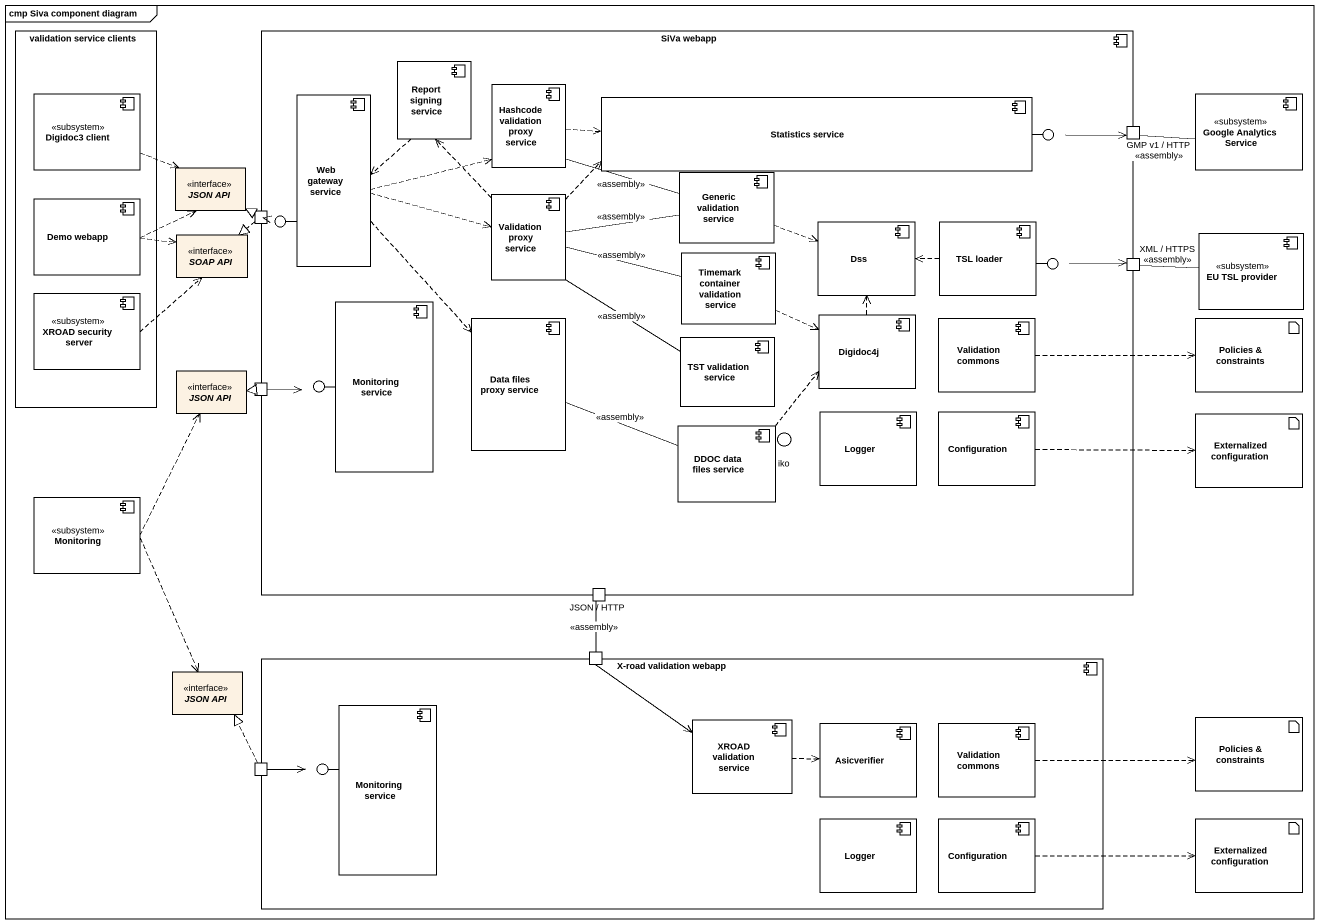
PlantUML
@startuml
mainframe cmp Siva component diagram
allowmixing
hide circle
hide empty members
rectangle "validation service clients" as validation_service_clients {
  component "Digidoc3 client" as Digidoc3_client <<subsystem>> #FFFFFF
  component "Demo webapp" as Demo_webapp #FFFFFF
  component "XROAD security server" as XROAD_security_server <<subsystem>> #FFFFFF
}
component "SiVa webapp" as SiVa_webapp #FFFFFF {
  component "Report signing service" as Report_signing_service #FFFFFF
  component "Web gateway service" as Web_gateway_service #FFFFFF
  component "Hashcode validation proxy service" as Hashcode_validation_proxy #FFFFFF
  component "Statistics service" as Statistics_service #FFFFFF
  port " " as port1 #FFFFFF
  component "Validation proxy service" as Validation_proxy_service #FFFFFF
  component "Generic validation service" as Generic_validation_service #FFFFFF
  port " " as port2 #FFFFFF
  component Dss #FFFFFF
  component "TSL loader" as TSL_loader #FFFFFF
  component "Timemark container validation service" as Timemark_container #FFFFFF
  port " " as port3 #FFFFFF
  component "Monitoring service" as Monitoring_service #FFFFFF
  component "Data files proxy service" as Data_files_proxy_service #FFFFFF
  component "TST validation service" as TST_validation_service #FFFFFF
  component Digidoc4j #FFFFFF
  component "Validation commons" as Validation_commons #FFFFFF
  port " " as port4
  component "DDOC data files service" as DDOC_data_files_service #FFFFFF
  component Logger #FFFFFF
  component Configuration #FFFFFF
  port "JSON / HTTP" as JSON_HTTP #FFFFFF
}
component "Google Analytics Service" as Google_Analytics_Service <<subsystem>> #FFFFFF
() " " as lollipop1 #FFFFFF
interface "JSON API" as JSON_API <<interface>>
() " " as lollipop2 #FFFFFF
component "EU TSL provider" as EU_TSL_provider <<subsystem>> #FFFFFF
interface "SOAP API" as SOAP_API <<interface>>
() " " as lollipop3 #FFFFFF
artifact "Policies & constraints" as Policies_constraints #FFFFFF
interface "JSON API" as JSON_API_2 <<interface>>
() " " as lollipop4
() iko
artifact "Externalized configuration" as Externalized_configuration #FFFFFF
component Monitoring <<subsystem>> #FFFFFF
component "X-road validation webapp" as X_road_validation_webapp #FFFFFF {
  port " " as port5 #FFFFFF
  component "Monitoring service" as Monitoring_service_2 #FFFFFF
  component "XROAD validation service" as XROAD_validation_service #FFFFFF
  component Asicverifier #FFFFFF
  component "Validation commons" as Validation_commons_2 #FFFFFF
  port " " as port6
  component "Logger" as Logger_2 #FFFFFF
  component "Configuration" as Configuration_2 #FFFFFF
}
interface "JSON API" as JSON_API_3 <<interface>>
artifact "Policies & constraints" as Policies_constraints_2 #FFFFFF
() " " as lollipop5
artifact "Externalized configuration" as Externalized_configuration_2 #FFFFFF
Statistics_service -right- lollipop1
Web_gateway_service -- lollipop2
TSL_loader -right- lollipop3
Monitoring_service -left- lollipop4
SiVa_webapp -- iko
Monitoring_service_2 -left- lollipop5
Report_signing_service ..> Web_gateway_service
Digidoc3_client .right.> JSON_API
Web_gateway_service .right.> Hashcode_validation_proxy
Web_gateway_service .right.> Validation_proxy_service
Web_gateway_service ..> Data_files_proxy_service
Hashcode_validation_proxy .right.> Statistics_service
Hashcode_validation_proxy -right- Generic_validation_service : <<assembly>>
lollipop1 -right-> port1
port1 -right- Google_Analytics_Service : GMP v1 / HTTP\n<<assembly>>
Validation_proxy_service .up.> Report_signing_service
Validation_proxy_service .right.> Statistics_service
Validation_proxy_service -right- Generic_validation_service : <<assembly>>
Validation_proxy_service -right- Timemark_container : <<assembly>>
Validation_proxy_service -- TST_validation_service : <<assembly>>
Generic_validation_service .right.> Dss
Demo_webapp .right.> JSON_API
Demo_webapp .right.> SOAP_API
port2 .left.|> JSON_API
port2 -right-> lollipop2
port2 ..|> SOAP_API
TSL_loader .left.> Dss
Timemark_container .right.> Digidoc4j
lollipop3 -right-> port3
port3 -right- EU_TSL_provider : XML / HTTPS\n<<assembly>>
XROAD_security_server .up.> SOAP_API
Data_files_proxy_service -right- DDOC_data_files_service : <<assembly>>
Digidoc4j .up.> Dss
Validation_commons .right.> Policies_constraints
port4 .left.|> JSON_API_2
port4 -right-> lollipop4
DDOC_data_files_service .up.> Digidoc4j
Configuration .right.> Externalized_configuration
Monitoring .up.> JSON_API_2
Monitoring ..> JSON_API_3
JSON_HTTP -- port5 : <<assembly>>
port5 --> XROAD_validation_service
XROAD_validation_service .right.> Asicverifier
Validation_commons_2 .right.> Policies_constraints_2
port6 .up.|> JSON_API_3
port6 -right-> lollipop5
Configuration_2 .right.> Externalized_configuration_2
@enduml
